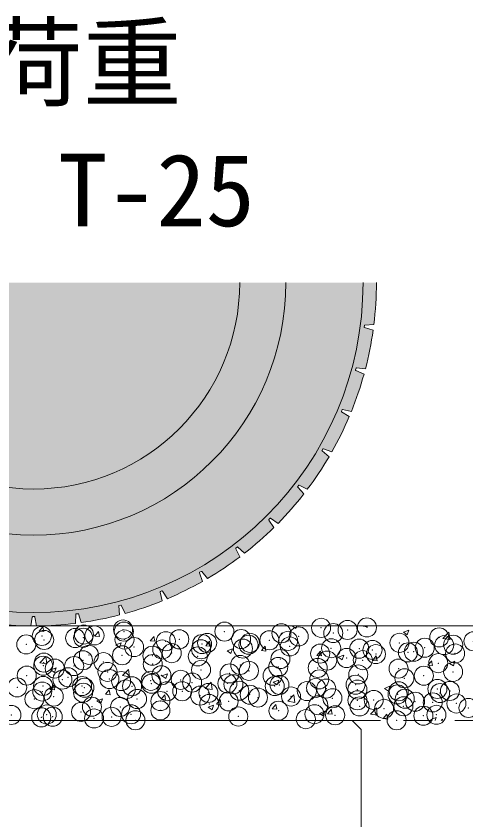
# Model space of a CAD drawing. Units: millimetres at full size, sheet at 1:25; details may follow other scales. Extents: x 18944 to 44294, y 17215 to 24678.
# Drawn here: x 20036 to 20331, y 22940 to 23466 of the extents above; entities that cross this region are included whole.
import ezdxf
from ezdxf.enums import TextEntityAlignment as Align

# ---------------------------------------------------------------- set-up
doc = ezdxf.new("R2010")
doc.units = ezdxf.units.MM
doc.header["$LTSCALE"] = 25
doc.header["$PDMODE"] = 32
doc.header["$PDSIZE"] = 12.5
doc.linetypes.add('DOTTED', pattern=[1.75, 0.25, -1.5])
doc.linetypes.add('USER3', pattern=[1.35, 0.75, -0.6])
doc.layers.add('0_2', color=7, linetype='Continuous', lineweight=5)
doc.layers.add('ハッチング', color=8, linetype='Continuous', lineweight=5)
doc.styles.add('ＭＳ ゴシック', font='')
doc.styles.get('ＭＳ ゴシック').set_extended_font_data('MS Gothic')

msp = doc.modelspace()

# ---------------------------------------------------------------- hatches: boundary and pattern name
at = {"layer": 'ハッチング'}
for points in [[(20047.34, 23072.79), (20048.15, 23072.79), (20049.23, 23066.71, 0.02854), (20074.84, 23068.38), (20075.11, 23074.55), (20076.72, 23074.77), (20078.58, 23068.88, 0.02854), (20103.75, 23073.88), (20103.22, 23080.04), (20104.79, 23080.46), (20107.4, 23074.86, 0.02854), (20131.7, 23083.11), (20130.37, 23089.14), (20131.87, 23089.76), (20135.18, 23084.55, 0.02854), (20158.21, 23095.91), (20156.09, 23101.71), (20157.5, 23102.52), (20161.47, 23097.79, 0.02854), (20182.81, 23112.05), (20179.96, 23117.53), (20181.25, 23118.52), (20185.8, 23114.35, 0.02854), (20205.1, 23131.27), (20201.56, 23136.33), (20202.71, 23137.48), (20207.77, 23133.94, 0.02854), (20224.69, 23153.24), (20220.52, 23157.79), (20221.51, 23159.08), (20226.99, 23156.23, 0.02854), (20241.25, 23177.57), (20236.52, 23181.54), (20237.33, 23182.95), (20243.13, 23180.83, 0.02854), (20254.49, 23203.86), (20249.28, 23207.17), (20249.9, 23208.67), (20255.93, 23207.34, 0.02854), (20264.18, 23231.65), (20258.58, 23234.26), (20259, 23235.82), (20265.16, 23235.29, 0.02854), (20270.16, 23260.46), (20264.27, 23262.32), (20264.49, 23263.93), (20270.66, 23264.2, 0.03064), (20272.34, 23291.7), (20182.64, 23291.7, -1), (19912.05, 23291.7), (19822.34, 23291.7, 0.03064), (19824.03, 23264.2), (19830.2, 23263.93), (19830.41, 23262.32), (19824.52, 23260.46, 0.02854), (19829.53, 23235.29), (19835.68, 23235.82), (19836.1, 23234.26), (19830.5, 23231.65, 0.02854), (19838.76, 23207.34), (19844.78, 23208.67), (19845.41, 23207.17), (19840.2, 23203.86, 0.02854), (19851.55, 23180.83), (19857.35, 23182.95), (19858.17, 23181.54), (19853.44, 23177.57, 0.02854), (19867.7, 23156.23), (19873.17, 23159.08), (19874.16, 23157.79), (19869.99, 23153.24, 0.02854), (19886.92, 23133.94), (19891.98, 23137.48), (19893.12, 23136.33), (19889.58, 23131.27, 0.02854), (19908.88, 23114.35), (19913.43, 23118.52), (19914.72, 23117.53), (19911.87, 23112.05, 0.02854), (19933.21, 23097.79), (19937.18, 23102.52), (19938.59, 23101.71), (19936.48, 23095.91, 0.02854), (19959.5, 23084.55), (19962.82, 23089.76), (19964.32, 23089.14), (19962.98, 23083.11, 0.02854), (19987.29, 23074.86), (19989.9, 23080.46), (19991.47, 23080.04), (19990.93, 23073.88, 0.02854), (20016.11, 23068.88), (20017.96, 23074.77), (20019.57, 23074.55), (20019.84, 23068.38, 0.02854), (20045.46, 23066.71), (20046.53, 23072.79)], [(20182.64, 23291.7, -1), (19912.05, 23291.7)]]:
    msp.add_hatch(color=256, dxfattribs=at).paths.add_polyline_path(points)

# ---------------------------------------------------------------- linework, layer by layer
at = {"layer": '0_2'}
for p, q in [((20264.31, 23262.57), (20264.45, 23263.68)), ((20264.74, 23263.94), (20270.66, 23264.2)), ((20270.16, 23260.46), (20264.51, 23262.24)), ((20258.65, 23234.5), (20258.94, 23235.58)), ((20264.18, 23231.65), (20258.81, 23234.15)), ((20259.25, 23235.8), (20265.16, 23235.29)), ((20249.38, 23207.41), (20249.8, 23208.44)), ((20254.49, 23203.86), (20249.49, 23207.04)), ((20250.15, 23208.62), (20255.93, 23207.34)), ((20236.64, 23181.76), (20237.2, 23182.73)), ((20241.25, 23177.57), (20236.71, 23181.38)), ((20237.57, 23182.86), (20243.13, 23180.83)), ((20220.68, 23157.99), (20221.36, 23158.88)), ((20224.69, 23153.24), (20220.69, 23157.6)), ((20221.73, 23158.96), (20226.99, 23156.23)), ((20205.1, 23131.27), (20201.71, 23136.12)), ((20201.74, 23136.51), (20202.53, 23137.3)), ((20202.92, 23137.33), (20207.77, 23133.94)), ((20182.81, 23112.05), (20180.08, 23117.31)), ((20180.16, 23117.68), (20181.05, 23118.37)), ((20181.44, 23118.35), (20185.8, 23114.35)), ((20158.21, 23095.91), (20156.18, 23101.47)), ((20156.31, 23101.84), (20157.28, 23102.4)), ((20157.66, 23102.33), (20161.47, 23097.79)), ((20131.7, 23083.11), (20130.42, 23088.89)), ((20130.6, 23089.24), (20131.63, 23089.67)), ((20132, 23089.55), (20135.18, 23084.55)), ((20103.75, 23073.88), (20103.24, 23079.79)), ((20103.46, 23080.1), (20104.54, 23080.39)), ((20104.89, 23080.23), (20107.4, 23074.86)), ((20046.78, 23072.79), (20047.34, 23072.79)), ((20047.34, 23072.79), (20047.9, 23072.79)), ((20074.84, 23068.38), (20075.1, 23074.3)), ((20075.36, 23074.59), (20076.47, 23074.73)), ((20076.8, 23074.53), (20078.58, 23068.88)), ((20045.46, 23066.71), (20046.49, 23072.54)), ((20048.2, 23072.54), (20049.23, 23066.71))]:
    msp.add_line(p, q, dxfattribs=at)
at = {"layer": '0_2', "lineweight": 20}
for p, q in [((20578.42, 23066.7), (19370.85, 23066.7)), ((20256.34, 23004.7), (19838.34, 23004.7)), ((20256.34, 23004.7), (20262.34, 22998.7)), ((20262.34, 22998.7), (20262.34, 22562.7))]:
    msp.add_line(p, q, dxfattribs=at)
at = {"layer": '0_2', "linetype": 'USER3', "lineweight": 9}
msp.add_line((20256.34, 23004.7), (20578.42, 23004.7), dxfattribs=at)
at = {"layer": '0_2', "linetype": 'DOTTED', "lineweight": 20}
msp.add_line((20256.34, 23004.7), (20262.34, 23004.7), dxfattribs=at)
at = {"layer": '0_2'}
for radius in [216.21, 165.59]:
    msp.add_arc((20047.34, 23291.7), radius, 180, 0, dxfattribs=at)
at = {"layer": '0_2', "lineweight": 9}
for centre, radius, start, end in [((20047.34, 23291.7), 135.29, 180, 0), ((20047.34, 23291.7), 225, 352.9799, 0), ((20264.61, 23262.53), 0.301, 172.5, 252.3517), ((20264.75, 23263.64), 0.3, 92.5, 172.6483), ((20047.34, 23291.7), 225, 345.4799, 352.0201), ((20047.34, 23291.7), 225, 337.9799, 344.5201), ((20258.94, 23234.42), 0.3, 165, 245), ((20259.23, 23235.5), 0.3, 85, 165.1483), ((20249.65, 23207.29), 0.301, 157.5, 237.3517), ((20250.08, 23208.33), 0.3, 77.5, 157.6483), ((20047.34, 23291.7), 225, 330.4799, 337.0201), ((20236.9, 23181.61), 0.3, 150, 230), ((20237.46, 23182.58), 0.3, 70, 150.1483), ((20047.34, 23291.7), 225, 322.9799, 329.5201), ((20220.91, 23157.81), 0.301, 142.5, 222.3517), ((20221.6, 23158.7), 0.3, 62.5, 142.6483), ((20047.34, 23291.7), 225, 315.4799, 322.0201), ((20201.95, 23136.3), 0.3, 135, 215), ((20202.74, 23137.09), 0.3, 55, 135.1483), ((20047.34, 23291.7), 225, 307.9799, 314.5201), ((20180.35, 23117.44), 0.301, 127.5, 207.3517), ((20181.23, 23118.13), 0.3, 47.5, 127.6483), ((20047.34, 23291.7), 225, 300.4799, 307.0201), ((20156.46, 23101.58), 0.3, 119.9999, 200), ((20157.43, 23102.14), 0.3, 40, 120.1483), ((20047.34, 23291.7), 225, 292.9799, 299.5201), ((20130.71, 23088.96), 0.3, 112.4999, 192.5), ((20131.75, 23089.39), 0.3, 32.5, 112.6483), ((20103.54, 23079.81), 0.301, 105, 184.8517), ((20104.62, 23080.1), 0.3, 25, 105.1483), ((20047.34, 23291.7), 225, 285.4799, 292.0201), ((20046.78, 23072.49), 0.3, 89.8517, 170), ((20047.9, 23072.49), 0.3, 10, 90.1483), ((20075.4, 23074.29), 0.301, 97.5, 177.3517), ((20076.51, 23074.44), 0.3, 17.5, 97.6483), ((20047.34, 23291.7), 225, 277.9799, 284.5201), ((20047.34, 23291.7), 225, 262.9799, 269.5201), ((20047.34, 23291.7), 225, 270.4799, 277.0201)]:
    msp.add_arc(centre, radius, start, end, dxfattribs=at)
at = {"layer": 'ハッチング'}
for p, q in [((20051.07, 23063.27), (20053.52, 23066.18)), ((20051.07, 23063.27), (20054.11, 23063)), ((20054.09, 23063), (20053.5, 23066.18)), ((20087.51, 23060.08), (20089.96, 23063)), ((20090.53, 23059.81), (20089.94, 23062.99)), ((20217, 23066.65), (20217.11, 23066.7)), ((20217, 23066.65), (20219.52, 23064.95)), ((20219.52, 23064.95), (20220.11, 23066.7)), ((20262.3, 23066.7), (20266.19, 23066.09)), ((20266.19, 23066.09), (20266.12, 23066.7)), ((20290, 23062.59), (20293.56, 23063.95)), ((20290, 23062.59), (20292.53, 23060.88)), ((20292.53, 23060.88), (20293.56, 23063.95)), ((20315.89, 23058.38), (20319.85, 23062.5)), ((20320.41, 23057.68), (20319.84, 23062.5)), ((20087.51, 23060.08), (20090.54, 23059.81)), ((20123.94, 23056.89), (20126.39, 23059.81)), ((20123.94, 23056.89), (20126.98, 23056.62)), ((20126.97, 23056.62), (20126.38, 23059.81)), ((20315.89, 23058.39), (20320.41, 23057.69)), ((20101.31, 23054.34), (20104.86, 23055.7)), ((20101.31, 23054.34), (20103.83, 23052.63)), ((20103.83, 23052.63), (20104.86, 23055.7)), ((20160.38, 23053.7), (20162.83, 23056.62)), ((20160.38, 23053.7), (20163.42, 23053.44)), ((20163.4, 23053.43), (20162.81, 23056.62)), ((20174.31, 23050.27), (20177.87, 23051.63)), ((20176.84, 23048.57), (20177.87, 23051.64)), ((20196.82, 23050.51), (20199.27, 23053.43)), ((20199.84, 23050.25), (20199.25, 23053.43)), ((20051.55, 23042.53), (20055.5, 23046.65)), ((20056.06, 23041.83), (20055.5, 23046.65)), ((20174.31, 23050.27), (20176.84, 23048.57)), ((20196.82, 23050.51), (20199.85, 23050.25)), ((20233.25, 23047.33), (20235.7, 23050.25)), ((20233.25, 23047.33), (20236.29, 23047.06)), ((20236.28, 23047.06), (20235.69, 23050.24)), ((20247.32, 23046.2), (20250.88, 23047.57)), ((20249.85, 23044.5), (20250.88, 23047.57)), ((20269.69, 23044.14), (20272.14, 23047.06)), ((20272.71, 23043.87), (20272.12, 23047.05)), ((20051.54, 23042.53), (20056.06, 23041.83)), ((20247.32, 23046.2), (20249.85, 23044.5)), ((20269.69, 23044.14), (20272.73, 23043.87)), ((20306.13, 23040.95), (20308.58, 23043.87)), ((20309.15, 23040.68), (20308.56, 23043.87)), ((20320.32, 23042.13), (20323.88, 23043.5)), ((20320.33, 23042.13), (20322.85, 23040.43)), ((20322.85, 23040.43), (20323.88, 23043.5)), ((20058.62, 23037.95), (20062.18, 23039.32)), ((20058.62, 23037.95), (20061.15, 23036.25)), ((20061.15, 23036.25), (20062.18, 23039.32)), ((20105.76, 23034.12), (20109.72, 23038.24)), ((20110.28, 23033.42), (20109.72, 23038.24)), ((20306.13, 23040.95), (20309.16, 23040.69)), ((20105.76, 23034.13), (20110.28, 23033.43)), ((20131.63, 23033.88), (20135.19, 23035.25)), ((20131.63, 23033.89), (20134.16, 23032.18)), ((20134.16, 23032.18), (20135.19, 23035.25)), ((20204.64, 23029.82), (20208.19, 23031.18)), ((20207.16, 23028.11), (20208.19, 23031.18)), ((20058.12, 23025.05), (20060.57, 23027.97)), ((20061.14, 23024.79), (20060.55, 23027.97)), ((20159.98, 23025.71), (20163.94, 23029.84)), ((20159.98, 23025.72), (20164.49, 23025.02)), ((20164.49, 23025.01), (20163.93, 23029.84)), ((20204.64, 23029.82), (20207.16, 23028.11)), ((20277.64, 23025.75), (20281.2, 23027.11)), ((20277.64, 23025.75), (20280.17, 23024.04)), ((20280.17, 23024.04), (20281.2, 23027.11)), ((20058.12, 23025.05), (20061.15, 23024.79)), ((20094.55, 23021.87), (20097, 23024.79)), ((20094.55, 23021.87), (20097.59, 23021.6)), ((20097.58, 23021.6), (20096.99, 23024.78)), ((20130.99, 23018.68), (20133.44, 23021.6)), ((20134.01, 23018.41), (20133.43, 23021.59)), ((20214.19, 23017.3), (20218.15, 23021.43)), ((20218.71, 23016.6), (20218.15, 23021.43)), ((20088.95, 23017.5), (20092.5, 23018.87)), ((20088.95, 23017.5), (20091.47, 23015.8)), ((20091.47, 23015.8), (20092.5, 23018.87)), ((20130.99, 23018.68), (20134.03, 23018.41)), ((20161.95, 23013.43), (20165.51, 23014.8)), ((20164.48, 23011.73), (20165.51, 23014.8)), ((20167.43, 23015.49), (20169.88, 23018.41)), ((20167.43, 23015.49), (20170.47, 23015.23)), ((20170.45, 23015.22), (20169.86, 23018.41)), ((20203.87, 23012.3), (20206.31, 23015.22)), ((20206.89, 23012.03), (20206.3, 23015.22)), ((20214.19, 23017.31), (20218.71, 23016.61)), ((20161.95, 23013.43), (20164.48, 23011.73)), ((20203.87, 23012.3), (20206.9, 23012.04)), ((20234.96, 23009.36), (20238.52, 23010.73)), ((20237.49, 23007.66), (20238.52, 23010.73)), ((20240.3, 23009.12), (20242.75, 23012.03)), ((20243.32, 23008.85), (20242.74, 23012.03)), ((20268.41, 23008.9), (20272.37, 23013.02)), ((20272.92, 23008.19), (20272.36, 23013.02)), ((20234.96, 23009.36), (20237.49, 23007.66)), ((20240.3, 23009.12), (20243.34, 23008.85)), ((20268.41, 23008.9), (20272.93, 23008.2)), ((20276.74, 23005.93), (20279.19, 23008.85)), ((20276.74, 23005.93), (20279.78, 23005.66)), ((20279.76, 23005.66), (20279.17, 23008.84)), ((20307.96, 23005.29), (20311.52, 23006.66)), ((20307.96, 23005.3), (20308.85, 23004.7)), ((20310.86, 23004.7), (20311.52, 23006.66)), ((20314.82, 23004.7), (20315.63, 23005.66)), ((20315.79, 23004.7), (20315.61, 23005.66))]:
    msp.add_line(p, q, dxfattribs=at)
for p in [(20080.39, 23061.09), (20106.05, 23064.34), (20106.59, 23062.99), (20172.59, 23062.99), (20209.94, 23061.87), (20236.02, 23065.45), (20244.01, 23062.01), (20253.39, 23064.04), (20266.11, 23065.71), (20052.79, 23060.11), (20054.3, 23057.51), (20074.63, 23058.78), (20079.91, 23058.96), (20087.35, 23060.45), (20107.03, 23057.82), (20134.14, 23056.67), (20142.96, 23057.91), (20183.56, 23058.07), (20202.07, 23057.28), (20214.39, 23056.92), (20221.31, 23059.81), (20313.53, 23059.18), (20336.02, 23056.64), (20042.55, 23054.56), (20113.34, 23052.82), (20131.81, 23051.24), (20157.27, 23051.38), (20157.9, 23054.81), (20161.26, 23055.53), (20184.76, 23051.84), (20188.38, 23054.38), (20189.35, 23055.61), (20215.5, 23053.24), (20242.62, 23052.09), (20261.06, 23051.79), (20269.74, 23050.94), (20287.45, 23055.6), (20304.07, 23052.43), (20316.78, 23054.11), (20322.67, 23054.4), (20083.71, 23047.73), (20105.43, 23047.43), (20125.31, 23047.17), (20138.03, 23048.85), (20155.14, 23046.75), (20235.4, 23048.54), (20252.74, 23045.67), (20271.98, 23048.21), (20293.04, 23049.31), (20296.85, 23049.8), (20323.97, 23048.65), (20053.69, 23040.6), (20054.09, 23042.65), (20073.99, 23040.42), (20079.77, 23044.18), (20093.23, 23042.95), (20125.51, 23041.67), (20182.94, 23041.15), (20209.32, 23044.96), (20240.03, 23044), (20263.41, 23044.23), (20312.91, 23042.27), (20061.27, 23038.74), (20095.88, 23036.58), (20157.28, 23037.9), (20175.99, 23035.57), (20188.7, 23037.24), (20207.94, 23039.78), (20233.79, 23039.14), (20260.45, 23034.88), (20286.83, 23038.69), (20322.66, 23036.6), (20042.9, 23034.15), (20066.26, 23031.5), (20070.02, 23033.01), (20097.13, 23031.86), (20104.81, 23030.52), (20124.25, 23030.71), (20131.2, 23034.33), (20143.9, 23031.35), (20151.37, 23029.57), (20204.16, 23034.06), (20234.79, 23031.63), (20290.7, 23032.4), (20303.42, 23034.07), (20036.63, 23026.41), (20053.61, 23027.33), (20079.15, 23027.26), (20080.73, 23026.18), (20107.85, 23025.04), (20111.95, 23027.14), (20124.66, 23028.81), (20174.54, 23028.97), (20178.49, 23028.42), (20182.32, 23024.24), (20205.61, 23027.28), (20208.7, 23028.05), (20232.72, 23026.13), (20239.38, 23025.64), (20258.62, 23028.17), (20259.84, 23024.99), (20312.3, 23025.36), (20053.07, 23023.69), (20060.62, 23020.38), (20079.86, 23022.91), (20134.96, 23023.89), (20144.91, 23023.89), (20156.66, 23020.99), (20162.08, 23022.75), (20189.2, 23021.6), (20194.58, 23019.74), (20216.32, 23020.45), (20226.66, 23023.96), (20243.44, 23019.31), (20286.21, 23021.78), (20286.96, 23023.84), (20290.94, 23019), (20314.08, 23022.69), (20320.57, 23024.09), (20047.91, 23018.71), (20085.66, 23013.72), (20115.29, 23018.8), (20130.58, 23017.41), (20162.62, 23015.53), (20175.34, 23017.21), (20234.17, 23014.72), (20259.83, 23017.97), (20261.32, 23013.92), (20270.55, 23018.16), (20290.05, 23014.03), (20297.67, 23017.02), (20309.29, 23016.57), (20324.79, 23015.87), (20056.03, 23008.63), (20078.53, 23010.35), (20104.19, 23013.61), (20111.3, 23008.78), (20130.54, 23011.31), (20208.09, 23011.14), (20231.69, 23008.83), (20277.34, 23012.36), (20311.68, 23008.45), (20332.74, 23012.94), (20032.79, 23008.33), (20052.45, 23006.78), (20059.91, 23007.18), (20087.03, 23006.04), (20098.58, 23007.1), (20114.15, 23004.89), (20181.7, 23007.33), (20226.01, 23005.6), (20245.25, 23008.14), (20285.6, 23004.87), (20303.12, 23007.85)]:
    msp.add_point(p, dxfattribs=at)

# ---------------------------------------------------------------- texts
at = {"layer": '0_2', "style": 'ＭＳ ゴシック'}
for s, p in [('輪荷重', (19950.22, 23459.51)), ('横断 T-25', (19901.65, 23376.17))]:
    msp.add_text(s, height=47.47, dxfattribs=at).set_placement(p, align=Align.TOP_LEFT)

doc.saveas('drawing.dxf')
